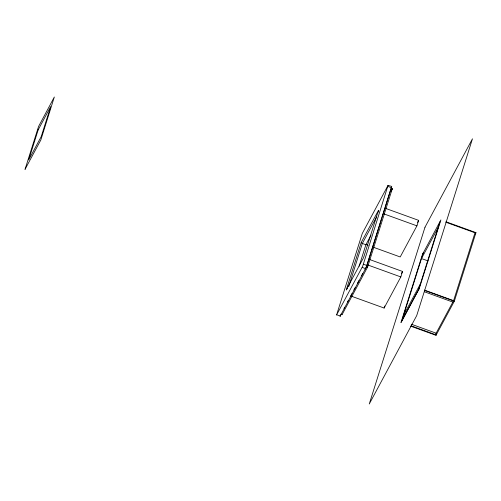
<?xml version="1.0" encoding="UTF-8"?>
<svg xmlns="http://www.w3.org/2000/svg" width="501" height="501" viewBox="0 0 501 501"><rect width="100%" height="100%" fill="white"/><g stroke="black" fill="none" stroke-linecap="round" stroke-linejoin="round"><path stroke-width="0.75" d="M340.912 314.327L342.02 314.728L340.924 314.152M392.239 188.839L367.64 266.889L367.465 267.334L366.275 266.92L365.004 269.287M391.049 188.445L392.214 188.839M340.267 315.38L340.091 316.319L366.494 266.839L391.763 186.416L388.031 185.383L362.261 233.491L336.547 315.035L362.68 266.263L388.031 185.383M348.777 286.472L362.348 243.442L376.508 217.065M359.111 266.244L365.893 244.726L371.034 235.082M369.325 257.364L366.482 266.388L367.659 266.82M369.544 256.669L370.859 252.504M371.078 251.809L378.743 227.504M378.963 226.809L381.806 217.778M382.025 217.083L383.34 212.919M383.559 212.224L384.874 208.059M385.094 207.364L386.403 203.193M386.622 202.498L390.786 189.309M351.301 296.166L384.11 308.046L384.755 305.992M384.11 308.046L400.813 276.934L402.541 271.454L369.732 259.568M373.239 247.193L400.218 256.963L416.92 225.845L418.648 220.365L385.839 208.485M422.575 254.051L400.95 322.638L419.268 288.513L440.893 219.926L422.512 254.314M401.865 320.784L423.27 252.899M418.573 289.666L439.972 221.786M410.444 326.076L436.008 335.332L436.477 333.841M411.315 325.894L435.375 334.605L453.599 300.663L475.004 232.783L445.84 222.219M436.008 335.332L454.326 301.214L475.95 232.627L446.003 221.78M390.93 191.232L392.202 188.864M344.018 308.378L344.65 307.194M347.512 301.865L348.151 300.681M350.374 296.536L351.965 293.573M353.875 290.016L355.146 287.649M357.37 283.503L358.96 280.541M361.503 275.807L362.774 273.433M342.02 314.728L367.452 267.352M417.558 222.394L418.648 220.365M401.451 273.483L402.541 271.454M438.193 227.441L421.485 258.56L428.048 260.933M403.649 315.123L420.358 284.011M401.107 322.193L419.331 288.25M475.217 233.992L475.95 232.627M387.931 186.441L391.475 187.725M391.005 188.614L392.183 189.04M384.11 213.965L416.92 225.845M365.949 244.551L368.135 245.346M362.348 243.442L365.893 244.726M368.003 265.048L400.813 276.934M363.407 264.221L366.951 265.505M362.173 267.402L365.717 268.686M424.435 290.098L453.599 300.663M424.378 290.367L454.326 301.214M424.403 291.776L452.841 302.078M411.346 324.216L436.139 333.19M336.735 314.785L340.279 316.068M362.286 243.467A1.672 0.482 21.3 0 1 361.565 243.016M378.593 212.042A1.672 1.597 5.4 0 1 378.631 210.395M346.442 289.885A1.672 1.597 5.4 0 1 347.537 288.62M25.056 169.288L40.813 140.011L54.321 97.012L38.583 126.446L25.056 169.288M38.17 129.872L28.695 159.925L41.226 136.585L50.701 106.538L38.17 129.872M361.215 242.484L346.279 289.86L363.551 257.683L378.487 210.307L361.215 242.484M424.992 227.216L369.262 403.988L416.713 315.592L472.449 138.821L424.992 227.216"/></g></svg>
